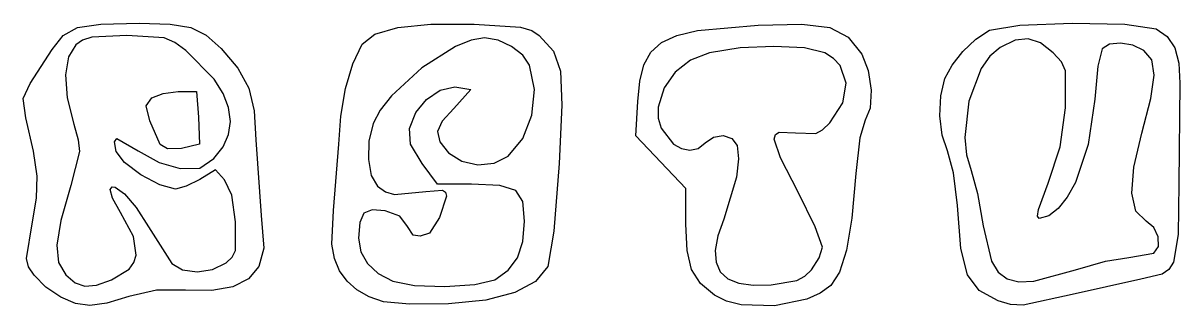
# Model space of a CAD drawing. Header units: metres. Extents: x -32.8 to -0.3, y -12.8 to 5.4.
# Drawn here: x -21.95 to -15.26, y -4.72 to -3.09 of the extents above; entities that cross this region are included whole.
import ezdxf

# ---------------------------------------------------------------- set-up
doc = ezdxf.new("R2010")
doc.units = ezdxf.units.M

msp = doc.modelspace()

# ---------------------------------------------------------------- linework, layer by layer
at = {"layer": '1', "color": 3}
for p, q in [((-21.71763, -3.160393), (-21.634331, -3.114476)), ((-21.634331, -3.114476), (-21.498772, -3.094081)), ((-21.498772, -3.094081), (-21.278746, -3.089451)), ((-21.278746, -3.089451), (-21.099596, -3.094191)), ((-21.099596, -3.094191), (-20.979704, -3.114176)), ((-20.979704, -3.114176), (-20.890793, -3.158056)), ((-19.916227, -3.15326), (-19.784077, -3.114432)), ((-19.784077, -3.114432), (-19.592809, -3.094545)), ((-19.592809, -3.094545), (-19.34304, -3.093711)), ((-19.34304, -3.093711), (-19.074496, -3.112056)), ((-19.074496, -3.112056), (-19.009852, -3.13063)), ((-19.009852, -3.13063), (-18.966206, -3.15994)), ((-18.170343, -3.159825), (-18.051017, -3.131651)), ((-18.051017, -3.131651), (-17.700365, -3.099537)), ((-17.700365, -3.099537), (-17.449185, -3.094197)), ((-17.449185, -3.094197), (-17.285933, -3.114716)), ((-17.285933, -3.114716), (-17.180407, -3.169565)), ((-16.442403, -3.181806), (-16.364116, -3.129265)), ((-16.364116, -3.129265), (-16.188209, -3.100224)), ((-16.188209, -3.100224), (-15.886105, -3.088402)), ((-15.886105, -3.088402), (-15.58211, -3.094894)), ((-15.58211, -3.094894), (-15.400532, -3.120791)), ((-15.400532, -3.120791), (-15.336924, -3.164945)), ((-21.780874, -3.241592), (-21.71763, -3.160393)), ((-21.604832, -3.186874), (-21.644325, -3.21377)), ((-21.550881, -3.170511), (-21.604832, -3.186874)), ((-21.350116, -3.160408), (-21.550881, -3.170511)), ((-21.134252, -3.173701), (-21.350116, -3.160408)), ((-21.07267, -3.199806), (-21.134252, -3.173701)), ((-21.007393, -3.247695), (-21.07267, -3.199806)), ((-20.890793, -3.158056), (-20.804585, -3.23448)), ((-19.98864, -3.210916), (-19.916227, -3.15326)), ((-19.359456, -3.187768), (-19.44958, -3.224229)), ((-19.282313, -3.174394), (-19.359456, -3.187768)), ((-19.203753, -3.187812), (-19.282313, -3.174394)), ((-19.125791, -3.223671), (-19.203753, -3.187812)), ((-18.966206, -3.15994), (-18.884125, -3.250027)), ((-18.320757, -3.255525), (-18.258672, -3.200108)), ((-18.258672, -3.200108), (-18.170343, -3.159825)), ((-17.180407, -3.169565), (-17.102405, -3.26721)), ((-16.517627, -3.252575), (-16.442403, -3.181806)), ((-16.216826, -3.187331), (-16.303444, -3.228535)), ((-16.140715, -3.178464), (-16.216826, -3.187331)), ((-16.069417, -3.202519), (-16.140715, -3.178464)), ((-15.997239, -3.260085), (-16.069417, -3.202519)), ((-15.607018, -3.20385), (-15.670243, -3.210977)), ((-15.536918, -3.215772), (-15.607018, -3.20385)), ((-15.336924, -3.164945), (-15.293426, -3.231075)), ((-21.908537, -3.437943), (-21.780874, -3.241592)), ((-21.644325, -3.21377), (-21.687199, -3.283965)), ((-20.844014, -3.413119), (-21.007393, -3.247695)), ((-20.804585, -3.23448), (-20.70687, -3.348701)), ((-20.04249, -3.323478), (-19.98864, -3.210916)), ((-19.44958, -3.224229), (-19.64472, -3.347929)), ((-19.060873, -3.274425), (-19.125791, -3.223671)), ((-19.021446, -3.332529), (-19.060873, -3.274425)), ((-18.884125, -3.250027), (-18.843327, -3.36609)), ((-18.361351, -3.329099), (-18.320757, -3.255525)), ((-17.981856, -3.259605), (-18.091804, -3.302674)), ((-17.805575, -3.232013), (-17.981856, -3.259605)), ((-17.609904, -3.222928), (-17.805575, -3.232013)), ((-17.433713, -3.232316), (-17.609904, -3.222928)), ((-17.315871, -3.260147), (-17.433713, -3.232316)), ((-17.265066, -3.292972), (-17.315871, -3.260147)), ((-17.102405, -3.26721), (-17.065074, -3.36279)), ((-16.58056, -3.33157), (-16.517627, -3.252575)), ((-16.303444, -3.228535), (-16.362394, -3.279385)), ((-15.948283, -3.313351), (-15.997239, -3.260085)), ((-15.7136, -3.237618), (-15.737507, -3.337748)), ((-15.670243, -3.210977), (-15.7136, -3.237618)), ((-15.472938, -3.246274), (-15.536918, -3.215772)), ((-15.42654, -3.301324), (-15.472938, -3.246274)), ((-15.293426, -3.231075), (-15.269396, -3.320661)), ((-21.687199, -3.283965), (-21.703555, -3.388547)), ((-20.085143, -3.466833), (-20.04249, -3.323478)), ((-18.994287, -3.473002), (-19.021446, -3.332529)), ((-18.385208, -3.423855), (-18.361351, -3.329099)), ((-18.091804, -3.302674), (-18.180389, -3.371986)), ((-17.227488, -3.334194), (-17.265066, -3.292972)), ((-17.192496, -3.435185), (-17.227488, -3.334194)), ((-16.621974, -3.408789), (-16.58056, -3.33157)), ((-16.362394, -3.279385), (-16.413023, -3.351893)), ((-15.924289, -3.364995), (-15.948283, -3.313351)), ((-15.737507, -3.337748), (-15.755561, -3.528946)), ((-15.412552, -3.38914), (-15.42654, -3.301324)), ((-15.269396, -3.320661), (-15.264191, -3.435187)), ((-21.703555, -3.388547), (-21.693218, -3.520656)), ((-20.70687, -3.348701), (-20.64497, -3.463799)), ((-19.64472, -3.347929), (-19.819621, -3.508528)), ((-18.843327, -3.36609), (-18.835087, -3.563998)), ((-18.180389, -3.371986), (-18.243911, -3.463624)), ((-17.065074, -3.36279), (-17.048338, -3.476626)), ((-16.645354, -3.509064), (-16.621974, -3.408789)), ((-16.413023, -3.351893), (-16.48424, -3.540332)), ((-15.925326, -3.577585), (-15.924289, -3.364995)), ((-15.431302, -3.525042), (-15.412552, -3.38914)), ((-21.948483, -3.524844), (-21.908537, -3.437943)), ((-20.792477, -3.495869), (-20.844014, -3.413119)), ((-20.64497, -3.463799), (-20.612507, -3.596521)), ((-20.113216, -3.626485), (-20.085143, -3.466833)), ((-19.539326, -3.476201), (-19.454823, -3.45634)), ((-19.361325, -3.472346), (-19.460103, -3.581512)), ((-19.454823, -3.45634), (-19.361325, -3.472346)), ((-19.009002, -3.620362), (-18.994287, -3.473002)), ((-18.397079, -3.542816), (-18.385208, -3.423855)), ((-18.243911, -3.463624), (-18.278667, -3.57367)), ((-17.211857, -3.549832), (-17.192496, -3.435185)), ((-15.264191, -3.435187), (-15.269317, -4.018949)), ((-21.933531, -3.635499), (-21.948483, -3.524844)), ((-21.693218, -3.520656), (-21.656014, -3.673435)), ((-21.236824, -3.566226), (-21.203984, -3.51984)), ((-21.203984, -3.51984), (-21.139855, -3.494925)), ((-21.139855, -3.494925), (-21.051988, -3.484562)), ((-21.051988, -3.484562), (-20.947217, -3.484562)), ((-20.947217, -3.484562), (-20.935723, -3.632729)), ((-20.761374, -3.577358), (-20.792477, -3.495869)), ((-19.819621, -3.508528), (-19.884447, -3.591115)), ((-19.679957, -3.606264), (-19.617833, -3.529378)), ((-19.617833, -3.529378), (-19.539326, -3.476201)), ((-17.048338, -3.476626), (-17.053629, -3.581351)), ((-16.650352, -3.624292), (-16.645354, -3.509064)), ((-16.48424, -3.540332), (-16.506945, -3.750748)), ((-15.755561, -3.528946), (-15.793134, -3.789978)), ((-15.483114, -3.724349), (-15.431302, -3.525042)), ((-21.216205, -3.653896), (-21.236824, -3.566226)), ((-20.750954, -3.656622), (-20.761374, -3.577358)), ((-20.612507, -3.596521), (-20.603103, -3.763618)), ((-19.884447, -3.591115), (-19.926172, -3.669065)), ((-19.715309, -3.69725), (-19.679957, -3.606264)), ((-19.460103, -3.581512), (-19.527145, -3.655028)), ((-18.835087, -3.563998), (-18.850678, -3.899618)), ((-18.408242, -3.740377), (-18.397079, -3.542816)), ((-18.278667, -3.57367), (-18.279243, -3.637802)), ((-17.286535, -3.664847), (-17.211857, -3.549832)), ((-17.053629, -3.581351), (-17.082381, -3.649597)), ((-15.955378, -3.803181), (-15.925326, -3.577585)), ((-21.887837, -3.829729), (-21.933531, -3.635499)), ((-21.656014, -3.673435), (-21.630148, -3.763324)), ((-21.156675, -3.791062), (-21.216205, -3.653896)), ((-20.935723, -3.632729), (-20.929503, -3.789158)), ((-20.761467, -3.732697), (-20.750954, -3.656622)), ((-20.123325, -3.787938), (-20.113216, -3.626485)), ((-19.926172, -3.669065), (-19.950444, -3.770466)), ((-19.527145, -3.655028), (-19.553716, -3.716339)), ((-19.060991, -3.755143), (-19.009002, -3.620362)), ((-18.279243, -3.637802), (-18.262227, -3.696888)), ((-17.328599, -3.705613), (-17.286535, -3.664847)), ((-17.082381, -3.649597), (-17.113097, -3.752981)), ((-16.637588, -3.736334), (-16.650352, -3.624292)), ((-20.793161, -3.804618), (-20.761467, -3.732697)), ((-19.70981, -3.788429), (-19.715309, -3.69725)), ((-19.553716, -3.716339), (-19.540857, -3.774515)), ((-18.263895, -3.893002), (-18.408242, -3.740377)), ((-18.262227, -3.696888), (-18.190842, -3.788169)), ((-17.959103, -3.747242), (-17.903456, -3.739336)), ((-17.903456, -3.739336), (-17.853455, -3.756036)), ((-17.60834, -3.759166), (-17.601661, -3.731935)), ((-17.601661, -3.731935), (-17.57876, -3.718734)), ((-17.57876, -3.718734), (-17.484771, -3.722943)), ((-17.484771, -3.722943), (-17.366981, -3.72634)), ((-17.366981, -3.72634), (-17.328599, -3.705613)), ((-16.607683, -3.82705), (-16.637588, -3.736334)), ((-15.529927, -3.922543), (-15.483114, -3.724349)), ((-21.630148, -3.763324), (-21.623384, -3.831956)), ((-21.420654, -3.774751), (-21.406433, -3.755414)), ((-21.411507, -3.83117), (-21.420654, -3.774751)), ((-21.406433, -3.755414), (-21.283856, -3.827244)), ((-21.11393, -3.816085), (-21.156675, -3.791062)), ((-20.929503, -3.789158), (-21.033463, -3.813435)), ((-20.846285, -3.871421), (-20.793161, -3.804618)), ((-20.603103, -3.763618), (-20.573544, -4.201002)), ((-20.154162, -4.172753), (-20.123325, -3.787938)), ((-19.950444, -3.770466), (-19.953446, -3.876793)), ((-19.642813, -3.90084), (-19.70981, -3.788429)), ((-19.540857, -3.774515), (-19.489608, -3.838623)), ((-19.14565, -3.857879), (-19.060991, -3.755143)), ((-18.190842, -3.788169), (-18.144188, -3.814488)), ((-18.048239, -3.813789), (-18.006659, -3.780896)), ((-18.006659, -3.780896), (-17.959103, -3.747242)), ((-17.853455, -3.756036), (-17.822836, -3.796197)), ((-17.822836, -3.796197), (-17.814776, -3.873587)), ((-17.572553, -3.867202), (-17.60834, -3.759166)), ((-17.113097, -3.752981), (-17.13697, -3.958631)), ((-16.506945, -3.750748), (-16.496934, -3.850727)), ((-16.025974, -4.013729), (-15.955378, -3.803181)), ((-15.793134, -3.789978), (-15.867856, -4.009922)), ((-21.867801, -3.973378), (-21.887837, -3.829729)), ((-21.623384, -3.831956), (-21.673078, -4.028693)), ((-21.363505, -3.894735), (-21.411507, -3.83117)), ((-21.283856, -3.827244), (-21.163299, -3.895571)), ((-21.033463, -3.813435), (-21.11393, -3.816085)), ((-20.927217, -3.927463), (-20.846285, -3.871421)), ((-19.953446, -3.876793), (-19.936445, -3.969999)), ((-19.489608, -3.838623), (-19.413462, -3.887279)), ((-19.226236, -3.897761), (-19.14565, -3.857879)), ((-18.144188, -3.814488), (-18.095368, -3.824007)), ((-18.095368, -3.824007), (-18.048239, -3.813789)), ((-17.814776, -3.873587), (-17.82634, -3.979251)), ((-17.470436, -4.065804), (-17.572553, -3.867202)), ((-16.572393, -3.954796), (-16.607683, -3.82705)), ((-16.496934, -3.850727), (-16.470988, -3.940035)), ((-21.268074, -3.966335), (-21.363505, -3.894735)), ((-21.163299, -3.895571), (-21.041047, -3.929088)), ((-21.041047, -3.929088), (-20.927217, -3.927463)), ((-20.837163, -3.936633), (-20.928075, -3.99282)), ((-20.784869, -3.994417), (-20.837163, -3.936633)), ((-19.553998, -4.020785), (-19.642813, -3.90084)), ((-19.413462, -3.887279), (-19.320589, -3.907276)), ((-19.320589, -3.907276), (-19.226236, -3.897761)), ((-18.850678, -3.899618), (-18.882503, -4.292885)), ((-18.119547, -4.045628), (-18.263895, -3.893002)), ((-16.470988, -3.940035), (-16.433781, -4.073698)), ((-15.541501, -4.073044), (-15.529927, -3.922543)), ((-21.871295, -4.101408), (-21.867801, -3.973378)), ((-21.158553, -4.024812), (-21.268074, -3.966335)), ((-20.928075, -3.99282), (-21.006762, -4.032502)), ((-20.74229, -4.083025), (-20.784869, -3.994417)), ((-19.936445, -3.969999), (-19.900706, -4.032038)), ((-17.82634, -3.979251), (-17.898819, -4.222053)), ((-17.13697, -3.958631), (-17.160419, -4.216243)), ((-16.550099, -4.143149), (-16.572393, -3.954796)), ((-15.867856, -4.009922), (-15.915192, -4.096033)), ((-21.673078, -4.028693), (-21.730532, -4.229907)), ((-21.445388, -4.049971), (-21.434249, -4.036297)), ((-21.432094, -4.101992), (-21.445388, -4.049971)), ((-21.434249, -4.036297), (-21.415809, -4.036803)), ((-21.415809, -4.036803), (-21.362155, -4.075329)), ((-21.362155, -4.075329), (-21.294686, -4.155497)), ((-21.068282, -4.049007), (-21.158553, -4.024812)), ((-21.006762, -4.032502), (-21.068282, -4.049007)), ((-19.900706, -4.032038), (-19.855121, -4.06435)), ((-19.855121, -4.06435), (-19.801713, -4.079371)), ((-19.801713, -4.079371), (-19.622381, -4.062999)), ((-19.622381, -4.062999), (-19.524207, -4.054235)), ((-19.357028, -4.020785), (-19.553998, -4.020785)), ((-19.524207, -4.054235), (-19.506852, -4.065555)), ((-19.506852, -4.065555), (-19.502436, -4.089135)), ((-19.19339, -4.027229), (-19.357028, -4.020785)), ((-19.101019, -4.055775), (-19.19339, -4.027229)), ((-19.060115, -4.120238), (-19.101019, -4.055775)), ((-18.119131, -4.251929), (-18.119547, -4.045628)), ((-17.370777, -4.267329), (-17.470436, -4.065804)), ((-16.433781, -4.073698), (-16.400344, -4.260982)), ((-16.081463, -4.165761), (-16.025974, -4.013729)), ((-15.51781, -4.176398), (-15.541501, -4.073044)), ((-15.269317, -4.018949), (-15.274207, -4.311835)), ((-21.896188, -4.248785), (-21.871295, -4.101408)), ((-21.386058, -4.184838), (-21.432094, -4.101992)), ((-20.720725, -4.238299), (-20.74229, -4.083025)), ((-19.502436, -4.089135), (-19.54304, -4.21366)), ((-19.050881, -4.234437), (-19.060115, -4.120238)), ((-16.528932, -4.391301), (-16.550099, -4.143149)), ((-15.915192, -4.096033), (-15.967069, -4.161727)), ((-21.311349, -4.323127), (-21.386058, -4.184838)), ((-21.294686, -4.155497), (-21.22366, -4.267255)), ((-20.573544, -4.201002), (-20.557631, -4.389321)), ((-20.164732, -4.367329), (-20.154162, -4.172753)), ((-19.978866, -4.188674), (-20.002927, -4.241824)), ((-19.93213, -4.167979), (-19.978866, -4.188674)), ((-19.857029, -4.173804), (-19.93213, -4.167979)), ((-19.771104, -4.205092), (-19.857029, -4.173804)), ((-19.726546, -4.265061), (-19.771104, -4.205092)), ((-16.08728, -4.205017), (-16.081463, -4.165761)), ((-16.078115, -4.21834), (-16.08728, -4.205017)), ((-16.021904, -4.203623), (-16.078115, -4.21834)), ((-15.967069, -4.161727), (-16.021904, -4.203623)), ((-15.458827, -4.233149), (-15.51781, -4.176398)), ((-21.928108, -4.450582), (-21.896188, -4.248785)), ((-21.730532, -4.229907), (-21.753939, -4.373321)), ((-21.22366, -4.267255), (-21.089324, -4.479396)), ((-20.721331, -4.40316), (-20.720725, -4.238299)), ((-20.002927, -4.241824), (-20.010004, -4.333365)), ((-19.695067, -4.315206), (-19.726546, -4.265061)), ((-19.54304, -4.21366), (-19.599631, -4.303007)), ((-19.060714, -4.352525), (-19.050881, -4.234437)), ((-18.11157, -4.404061), (-18.119131, -4.251929)), ((-17.898819, -4.222053), (-17.933661, -4.319884)), ((-17.329325, -4.384267), (-17.370777, -4.267329)), ((-17.160419, -4.216243), (-17.190589, -4.40222)), ((-16.400344, -4.260982), (-16.352063, -4.464885)), ((-15.413712, -4.27056), (-15.458827, -4.233149)), ((-15.388809, -4.324749), (-15.413712, -4.27056)), ((-21.2944, -4.429874), (-21.311349, -4.323127)), ((-20.010004, -4.333365), (-19.997259, -4.410949)), ((-19.654958, -4.319987), (-19.695067, -4.315206)), ((-19.599631, -4.303007), (-19.654958, -4.319987)), ((-18.882503, -4.292885), (-18.916552, -4.49615)), ((-17.933661, -4.319884), (-17.948925, -4.403191)), ((-15.387908, -4.379683), (-15.388809, -4.324749)), ((-15.274207, -4.311835), (-15.30029, -4.470712)), ((-21.753939, -4.373321), (-21.744109, -4.473481)), ((-20.739975, -4.442856), (-20.721331, -4.40316)), ((-20.557631, -4.389321), (-20.587164, -4.497027)), ((-20.149219, -4.449176), (-20.164732, -4.367329)), ((-19.997259, -4.410949), (-19.95924, -4.47936)), ((-19.091445, -4.44582), (-19.060714, -4.352525)), ((-18.085457, -4.512895), (-18.11157, -4.404061)), ((-17.948925, -4.403191), (-17.944552, -4.472059)), ((-17.348072, -4.446109), (-17.329325, -4.384267)), ((-17.190589, -4.40222), (-17.23014, -4.528472)), ((-16.491563, -4.544618), (-16.528932, -4.391301)), ((-15.4148, -4.419328), (-15.387908, -4.379683)), ((-21.916572, -4.498906), (-21.928108, -4.450582)), ((-21.744109, -4.473481), (-21.701854, -4.544935)), ((-21.33602, -4.51127), (-21.307838, -4.473354)), ((-21.307838, -4.473354), (-21.2944, -4.429874)), ((-20.853403, -4.513743), (-20.775934, -4.475963)), ((-20.775934, -4.475963), (-20.739975, -4.442856)), ((-20.119913, -4.520595), (-20.149219, -4.449176)), ((-19.144925, -4.517953), (-19.091445, -4.44582)), ((-17.944552, -4.472059), (-17.920479, -4.526573)), ((-17.393145, -4.515165), (-17.348072, -4.446109)), ((-16.352063, -4.464885), (-16.313815, -4.528318)), ((-15.86722, -4.514674), (-15.693351, -4.464717)), ((-15.693351, -4.464717), (-15.558911, -4.443686)), ((-15.558911, -4.443686), (-15.4148, -4.419328)), ((-15.30029, -4.470712), (-15.327021, -4.51428)), ((-21.885484, -4.54612), (-21.916572, -4.498906)), ((-21.701854, -4.544935), (-21.648208, -4.590483)), ((-21.437024, -4.573507), (-21.33602, -4.51127)), ((-21.089324, -4.479396), (-21.028421, -4.515661)), ((-21.028421, -4.515661), (-20.943673, -4.527043)), ((-20.943673, -4.527043), (-20.853403, -4.513743)), ((-20.587164, -4.497027), (-20.646055, -4.56784)), ((-20.07687, -4.581488), (-20.119913, -4.520595)), ((-19.95924, -4.47936), (-19.897318, -4.536868)), ((-19.897318, -4.536868), (-19.812866, -4.581745)), ((-19.223004, -4.57256), (-19.144925, -4.517953)), ((-18.916552, -4.49615), (-18.987256, -4.582384)), ((-18.03457, -4.593761), (-18.085457, -4.512895)), ((-17.920479, -4.526573), (-17.876647, -4.56682)), ((-17.432104, -4.552893), (-17.393145, -4.515165)), ((-17.23014, -4.528472), (-17.281732, -4.606908)), ((-16.424265, -4.635072), (-16.491563, -4.544618)), ((-16.313815, -4.528318), (-16.262353, -4.567885)), ((-16.108357, -4.580855), (-15.86722, -4.514674)), ((-15.36594, -4.541604), (-15.489531, -4.570535)), ((-15.327021, -4.51428), (-15.36594, -4.541604)), ((-21.816939, -4.614944), (-21.885484, -4.54612)), ((-21.648208, -4.590483), (-21.592149, -4.609784)), ((-21.592149, -4.609784), (-21.524735, -4.603804)), ((-21.524735, -4.603804), (-21.437024, -4.573507)), ((-20.646055, -4.56784), (-20.736527, -4.614248)), ((-20.020144, -4.631754), (-20.07687, -4.581488)), ((-19.812866, -4.581745), (-19.686906, -4.605547)), ((-19.686906, -4.605547), (-19.510726, -4.611391)), ((-19.510726, -4.611391), (-19.33815, -4.600117)), ((-19.33815, -4.600117), (-19.223004, -4.57256)), ((-18.987256, -4.582384), (-19.107074, -4.647325)), ((-17.952685, -4.661993), (-18.03457, -4.593761)), ((-17.876647, -4.56682), (-17.812993, -4.592883)), ((-17.812993, -4.592883), (-17.729457, -4.604849)), ((-17.729457, -4.604849), (-17.625978, -4.602802)), ((-17.625978, -4.602802), (-17.477325, -4.577601)), ((-17.477325, -4.577601), (-17.432104, -4.552893)), ((-17.281732, -4.606908), (-17.341788, -4.65147)), ((-16.262353, -4.567885), (-16.194819, -4.584944)), ((-16.194819, -4.584944), (-16.108357, -4.580855)), ((-15.489531, -4.570535), (-15.886026, -4.65815)), ((-21.731524, -4.674088), (-21.816939, -4.614944)), ((-21.646132, -4.710655), (-21.731524, -4.674088)), ((-21.336881, -4.670803), (-21.464247, -4.709141)), ((-21.177986, -4.632425), (-21.336881, -4.670803)), ((-21.009739, -4.633055), (-21.177986, -4.632425)), ((-20.857961, -4.636053), (-21.009739, -4.633055)), ((-20.736527, -4.614248), (-20.857961, -4.636053)), ((-19.949789, -4.671293), (-20.020144, -4.631754)), ((-19.86586, -4.700006), (-19.949789, -4.671293)), ((-19.107074, -4.647325), (-19.275262, -4.690692)), ((-17.883383, -4.695934), (-17.952685, -4.661993)), ((-17.341788, -4.65147), (-17.419613, -4.686167)), ((-16.313311, -4.694634), (-16.424265, -4.635072)), ((-15.886026, -4.65815), (-16.169642, -4.719961)), ((-21.562186, -4.722382), (-21.646132, -4.710655)), ((-21.464247, -4.709141), (-21.562186, -4.722382)), ((-19.71645, -4.713675), (-19.86586, -4.700006)), ((-19.491073, -4.712205), (-19.71645, -4.713675)), ((-19.275262, -4.690692), (-19.491073, -4.712205)), ((-17.798953, -4.717311), (-17.883383, -4.695934)), ((-17.606641, -4.724168), (-17.798953, -4.717311)), ((-17.419613, -4.686167), (-17.606641, -4.724168)), ((-16.243668, -4.716883), (-16.313311, -4.694634)), ((-16.169642, -4.719961), (-16.243668, -4.716883))]:
    msp.add_line(p, q, dxfattribs=at)

doc.saveas('drawing.dxf')
